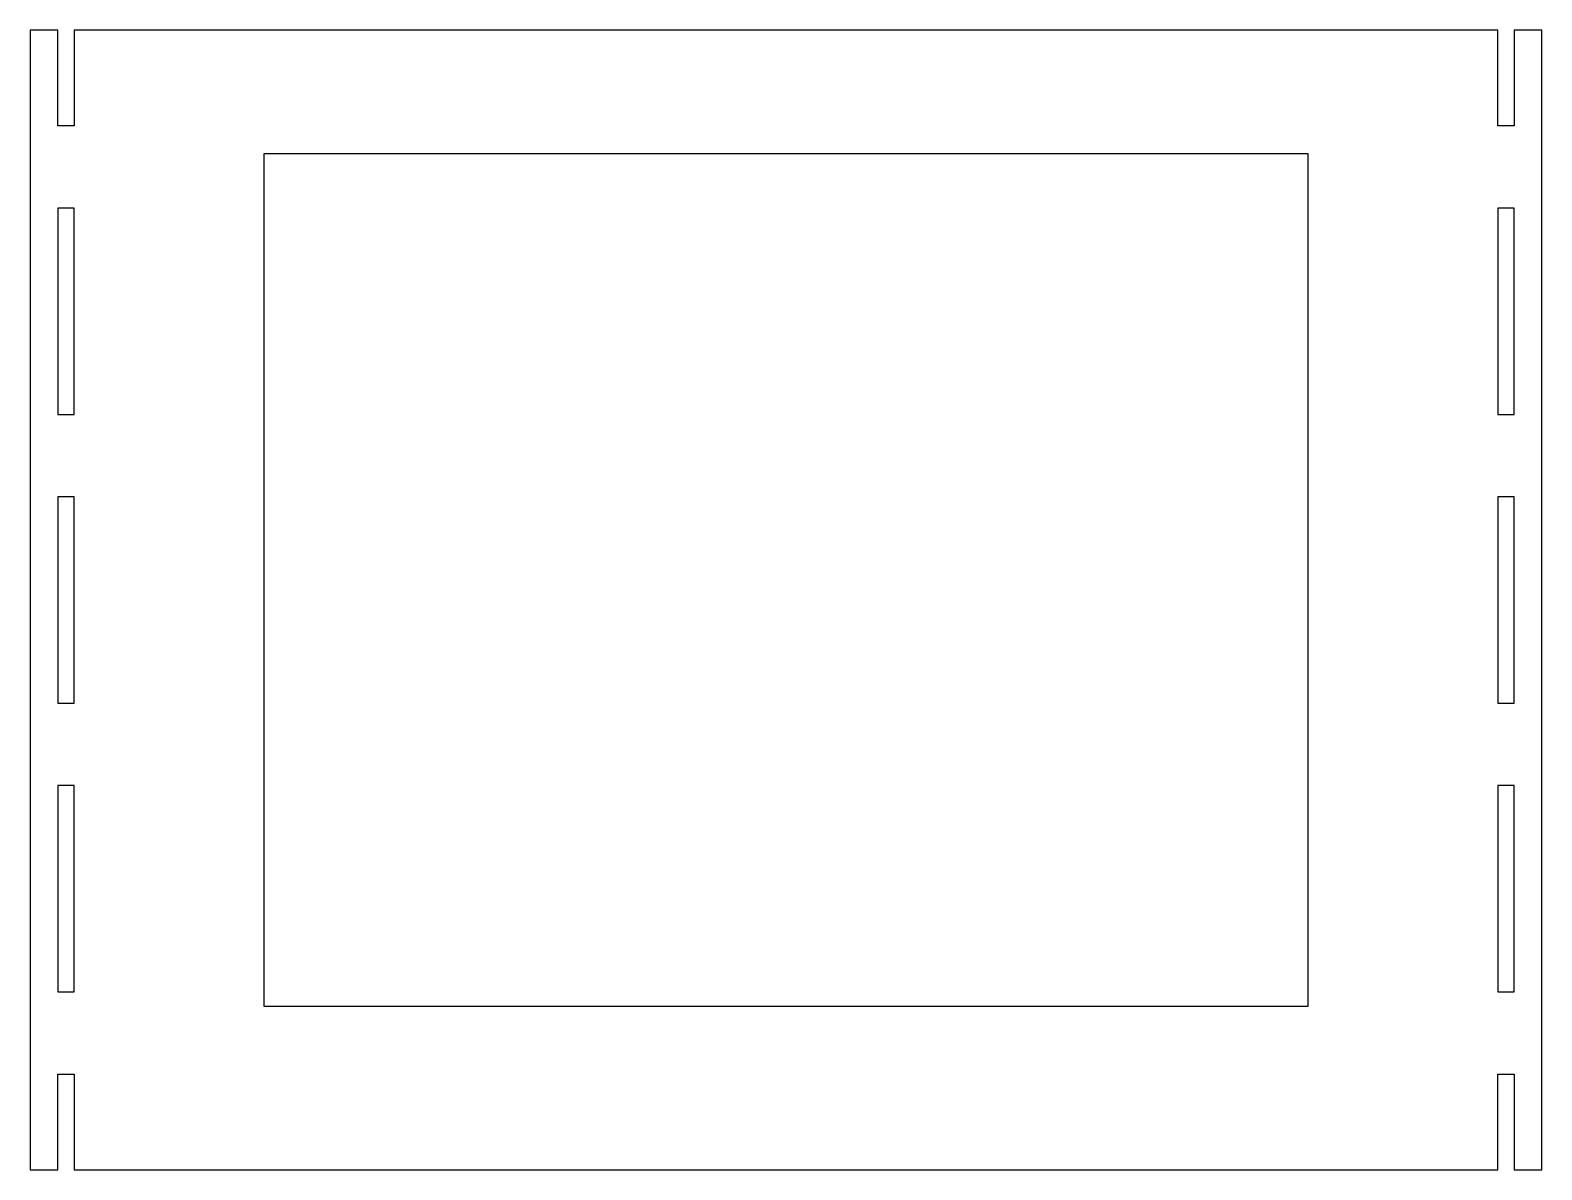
# Model space of a CAD drawing. Extents: x -275 to 275, y -414 to 0.
import ezdxf

# ---------------------------------------------------------------- set-up
doc = ezdxf.new("R2010")
doc.units = 0
doc.layers.get('0').update_dxf_attribs({"linetype": 'CONTINUOUS'})

msp = doc.modelspace()

# ---------------------------------------------------------------- linework, layer by layer
at = {"color": 7, "linetype": 'CONTINUOUS'}
for p, q in [((-275, 0), (-275, -414.5)), ((-265, 0), (-275, 0)), ((-265, -34.75), (-265, 0)), ((259, 0), (-259, 0)), ((-259, 0), (-259, -34.75)), ((259, -34.75), (259, 0)), ((275, 0), (265, 0)), ((265, 0), (265, -34.75)), ((275, -414.5), (275, 0)), ((-259, -34.75), (-265, -34.75)), ((265, -34.75), (259, -34.75)), ((-190, -45), (-190, -355)), ((190, -45), (-190, -45)), ((190, -355), (190, -45)), ((-265, -64.75), (-265, -139.75)), ((-259, -64.75), (-265, -64.75)), ((-259, -139.75), (-259, -64.75)), ((259, -64.75), (259, -139.75)), ((265, -64.75), (259, -64.75)), ((265, -139.75), (265, -64.75)), ((-265, -139.75), (-259, -139.75)), ((259, -139.75), (265, -139.75)), ((-265, -169.75), (-265, -244.75)), ((-259, -169.75), (-265, -169.75)), ((-259, -244.75), (-259, -169.75)), ((259, -169.75), (259, -244.75)), ((265, -169.75), (259, -169.75)), ((265, -244.75), (265, -169.75)), ((-265, -244.75), (-259, -244.75)), ((259, -244.75), (265, -244.75)), ((-265, -274.75), (-265, -349.75)), ((-259, -274.75), (-265, -274.75)), ((-259, -349.75), (-259, -274.75)), ((259, -274.75), (259, -349.75)), ((265, -274.75), (259, -274.75)), ((265, -349.75), (265, -274.75)), ((-265, -349.75), (-259, -349.75)), ((259, -349.75), (265, -349.75)), ((-190, -355), (190, -355)), ((-265, -414.5), (-265, -379.75)), ((-265, -379.75), (-259, -379.75)), ((-259, -379.75), (-259, -414.5)), ((259, -414.5), (259, -379.75)), ((259, -379.75), (265, -379.75)), ((265, -379.75), (265, -414.5)), ((-275, -414.5), (-265, -414.5)), ((-259, -414.5), (259, -414.5)), ((265, -414.5), (275, -414.5))]:
    msp.add_line(p, q, dxfattribs=at)

doc.saveas('drawing.dxf')
